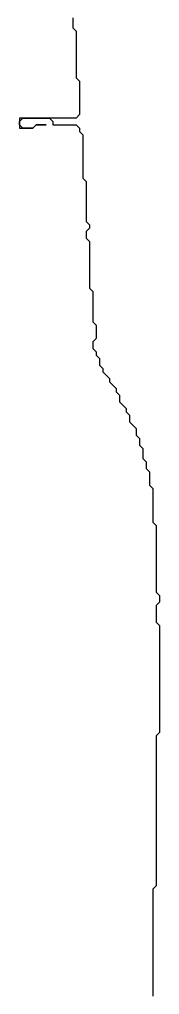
# Model space of a CAD drawing. Extents: x 166 to 207, y 344 to 490.
# Drawn here: x 168.25 to 173.5, y 380.31 to 416.81 of the extents above; entities that cross this region are included whole.
import ezdxf

# ---------------------------------------------------------------- set-up
doc = ezdxf.new("R2010")
doc.units = 0

msp = doc.modelspace()

# ---------------------------------------------------------------- linework, layer by layer
at = {"layer": 'contour_0'}
for p, q in [((170.25, 416.875), (170.25, 416.75)), ((170.25, 416.75), (170.25, 416.625)), ((170.25, 416.625), (170.25, 416.5)), ((170.25, 416.5), (170.375, 416.375)), ((170.375, 416.375), (170.375, 416.25)), ((170.375, 416.25), (170.375, 416.125)), ((170.375, 416.125), (170.375, 416)), ((170.375, 416), (170.375, 415.875)), ((170.375, 415.875), (170.375, 415.75)), ((170.375, 415.75), (170.375, 415.625)), ((170.375, 415.625), (170.375, 415.5)), ((170.375, 415.5), (170.375, 415.375)), ((170.375, 415.375), (170.375, 415.25)), ((170.375, 415.25), (170.375, 415.125)), ((170.375, 415.125), (170.375, 415)), ((170.375, 415), (170.375, 414.875)), ((170.375, 414.875), (170.375, 414.75)), ((170.375, 414.75), (170.375, 414.625)), ((170.375, 414.625), (170.5, 414.5)), ((170.5, 414.5), (170.5, 414.375)), ((170.5, 414.375), (170.5, 414.25)), ((170.5, 414.25), (170.5, 414.125)), ((170.5, 414.125), (170.5, 414)), ((170.5, 414), (170.5, 413.875)), ((170.5, 413.875), (170.5, 413.75)), ((170.5, 413.75), (170.5, 413.625)), ((170.5, 413.625), (170.5, 413.5)), ((170.5, 413.25), (170.375, 413.125)), ((170.5, 413.5), (170.5, 413.375)), ((170.5, 413.375), (170.5, 413.25)), ((168.375, 413.125), (168.25, 413.125)), ((168.25, 413.125), (168.25, 413)), ((168.25, 413), (168.375, 413.125)), ((168.25, 413), (168.25, 412.875)), ((168.25, 412.875), (168.25, 413)), ((168.25, 412.875), (168.25, 412.75)), ((168.375, 412.75), (168.25, 412.875)), ((168.5, 413.125), (168.375, 413.125)), ((168.375, 413.125), (168.5, 413.125)), ((168.625, 413.125), (168.5, 413.125)), ((168.5, 413.125), (168.625, 413.125)), ((168.75, 413.125), (168.625, 413.125)), ((168.625, 413.125), (168.75, 413.125)), ((168.875, 413.125), (168.75, 413.125)), ((168.75, 413.125), (168.875, 413.125)), ((168.75, 412.75), (168.875, 412.875)), ((168.875, 412.875), (168.75, 412.75)), ((169, 413.125), (168.875, 413.125)), ((168.875, 413.125), (169, 413.125)), ((168.875, 412.875), (169, 412.875)), ((169, 412.875), (168.875, 412.875)), ((169.125, 413.125), (169, 413.125)), ((169, 413.125), (169.125, 413.125)), ((169, 412.875), (169.125, 412.875)), ((169.125, 412.875), (169, 412.875)), ((169.25, 413.125), (169.125, 413.125)), ((169.125, 413.125), (169.25, 413.125)), ((169.125, 412.875), (169.25, 412.875)), ((169.25, 412.875), (169.125, 412.875)), ((169.375, 413.125), (169.25, 413.125)), ((169.25, 413.125), (169.375, 413.125)), ((169.5, 413.125), (169.375, 413.125)), ((169.375, 413.125), (169.5, 413)), ((169.625, 413.125), (169.5, 413.125)), ((169.5, 413), (169.5, 412.875)), ((169.5, 412.875), (169.625, 412.875)), ((169.75, 413.125), (169.625, 413.125)), ((169.625, 412.875), (169.75, 412.875)), ((169.875, 413.125), (169.75, 413.125)), ((169.75, 412.875), (169.875, 412.875)), ((170, 413.125), (169.875, 413.125)), ((169.875, 412.875), (170, 412.875)), ((170.125, 413.125), (170, 413.125)), ((170, 412.875), (170.125, 412.875)), ((170.25, 413.125), (170.125, 413.125)), ((170.125, 412.875), (170.25, 412.875)), ((170.375, 413.125), (170.25, 413.125)), ((170.25, 412.875), (170.375, 412.875)), ((170.375, 412.875), (170.5, 412.75)), ((168.25, 412.75), (168.375, 412.75)), ((168.375, 412.75), (168.5, 412.75)), ((168.5, 412.75), (168.375, 412.75)), ((168.5, 412.75), (168.625, 412.75)), ((168.625, 412.75), (168.5, 412.75)), ((168.625, 412.75), (168.75, 412.75)), ((168.75, 412.75), (168.625, 412.75)), ((170.5, 412.75), (170.5, 412.625)), ((170.5, 412.625), (170.625, 412.5)), ((170.625, 412.5), (170.625, 412.375)), ((170.625, 412.375), (170.625, 412.25)), ((170.625, 412.25), (170.625, 412.125)), ((170.625, 412.125), (170.625, 412)), ((170.625, 412), (170.625, 411.875)), ((170.625, 411.875), (170.625, 411.75)), ((170.625, 411.75), (170.625, 411.625)), ((170.625, 411.625), (170.625, 411.5)), ((170.625, 411.5), (170.625, 411.375)), ((170.625, 411.375), (170.625, 411.25)), ((170.625, 411.25), (170.625, 411.125)), ((170.625, 411.125), (170.625, 411)), ((170.625, 411), (170.625, 410.875)), ((170.625, 410.875), (170.75, 410.75)), ((170.75, 410.75), (170.75, 410.625)), ((170.75, 410.625), (170.75, 410.5)), ((170.75, 410.5), (170.75, 410.375)), ((170.75, 410.375), (170.75, 410.25)), ((170.75, 410.25), (170.75, 410.125)), ((170.75, 410.125), (170.75, 410)), ((170.75, 410), (170.75, 409.875)), ((170.75, 409.875), (170.75, 409.75)), ((170.75, 409.75), (170.75, 409.625)), ((170.75, 409.625), (170.75, 409.5)), ((170.75, 409.5), (170.75, 409.375)), ((170.75, 409.375), (170.75, 409.25)), ((170.75, 409.25), (170.875, 409.125)), ((170.875, 409), (170.75, 408.875)), ((170.75, 408.875), (170.75, 408.75)), ((170.875, 409.125), (170.875, 409)), ((170.75, 408.75), (170.75, 408.625)), ((170.75, 408.625), (170.875, 408.5)), ((170.875, 408.5), (170.875, 408.375)), ((170.875, 408.375), (170.875, 408.25)), ((170.875, 408.25), (170.875, 408.125)), ((170.875, 408.125), (170.875, 408)), ((170.875, 408), (170.875, 407.875)), ((170.875, 407.875), (170.875, 407.75)), ((170.875, 407.75), (170.875, 407.625)), ((170.875, 407.625), (170.875, 407.5)), ((170.875, 407.5), (170.875, 407.375)), ((170.875, 407.375), (170.875, 407.25)), ((170.875, 407.25), (170.875, 407.125)), ((170.875, 407.125), (170.875, 407)), ((170.875, 407), (170.875, 406.875)), ((170.875, 406.875), (170.875, 406.75)), ((170.875, 406.75), (171, 406.625)), ((171, 406.625), (171, 406.5)), ((171, 406.5), (171, 406.375)), ((171, 406.375), (171, 406.25)), ((171, 406.25), (171, 406.125)), ((171, 406.125), (171, 406)), ((171, 406), (171, 405.875)), ((171, 405.875), (171, 405.75)), ((171, 405.75), (171, 405.625)), ((171, 405.625), (171, 405.5)), ((171, 405.5), (171.125, 405.375)), ((171.125, 405.375), (171.125, 405.25)), ((171.125, 405.25), (171.125, 405.125)), ((171.125, 404.875), (171, 404.75)), ((171.125, 405.125), (171.125, 405)), ((171.125, 405), (171.125, 404.875)), ((171, 404.75), (171, 404.625)), ((171, 404.625), (171, 404.5)), ((171, 404.5), (171.125, 404.375)), ((171.125, 404.375), (171.125, 404.25)), ((171.125, 404.25), (171.25, 404.125)), ((171.25, 404.125), (171.25, 404)), ((171.25, 404), (171.25, 403.875)), ((171.25, 403.875), (171.375, 403.75)), ((171.375, 403.75), (171.375, 403.625)), ((171.375, 403.625), (171.5, 403.5)), ((171.5, 403.5), (171.625, 403.375)), ((171.625, 403.375), (171.625, 403.25)), ((171.625, 403.25), (171.75, 403.125)), ((171.75, 403.125), (171.875, 403)), ((171.875, 403), (171.875, 402.875)), ((171.875, 402.875), (172, 402.75)), ((172, 402.75), (172, 402.625)), ((172, 402.625), (172, 402.5)), ((172, 402.5), (172.125, 402.375)), ((172.125, 402.375), (172.25, 402.25)), ((172.25, 402.25), (172.25, 402.125)), ((172.25, 402.125), (172.375, 402)), ((172.375, 402), (172.375, 401.875)), ((172.375, 401.875), (172.375, 401.75)), ((172.375, 401.75), (172.5, 401.625)), ((172.5, 401.625), (172.625, 401.5)), ((172.625, 401.5), (172.625, 401.375)), ((172.625, 401.375), (172.625, 401.25)), ((172.625, 401.25), (172.75, 401.125)), ((172.75, 401.125), (172.75, 401)), ((172.75, 401), (172.75, 400.875)), ((172.75, 400.875), (172.875, 400.75)), ((172.875, 400.75), (172.875, 400.625)), ((172.875, 400.625), (172.875, 400.5)), ((172.875, 400.5), (172.875, 400.375)), ((172.875, 400.375), (173, 400.25)), ((173, 400.25), (173, 400.125)), ((173, 400.125), (173, 400)), ((173, 400), (173.125, 399.875)), ((173.125, 399.875), (173.125, 399.75)), ((173.125, 399.75), (173.125, 399.625)), ((173.125, 399.625), (173.125, 399.5)), ((173.125, 399.5), (173.125, 399.375)), ((173.125, 399.375), (173.25, 399.25)), ((173.25, 399.25), (173.25, 399.125)), ((173.25, 399.125), (173.25, 399)), ((173.25, 399), (173.25, 398.875)), ((173.25, 398.875), (173.25, 398.75)), ((173.25, 398.75), (173.25, 398.625)), ((173.25, 398.625), (173.25, 398.5)), ((173.25, 398.5), (173.25, 398.375)), ((173.25, 398.375), (173.25, 398.25)), ((173.25, 398.25), (173.25, 398.125)), ((173.25, 398.125), (173.25, 398)), ((173.25, 398), (173.375, 397.875)), ((173.375, 397.875), (173.375, 397.75)), ((173.375, 397.75), (173.375, 397.625)), ((173.375, 397.625), (173.375, 397.5)), ((173.375, 397.5), (173.375, 397.375)), ((173.375, 397.375), (173.375, 397.25)), ((173.375, 397.25), (173.375, 397.125)), ((173.375, 397.125), (173.375, 397)), ((173.375, 397), (173.375, 396.875)), ((173.375, 396.875), (173.375, 396.75)), ((173.375, 396.75), (173.375, 396.625)), ((173.375, 396.625), (173.375, 396.5)), ((173.375, 396.5), (173.375, 396.375)), ((173.375, 396.375), (173.375, 396.25)), ((173.375, 396.25), (173.375, 396.125)), ((173.375, 396.125), (173.375, 396)), ((173.375, 396), (173.375, 395.875)), ((173.375, 395.875), (173.375, 395.75)), ((173.375, 395.75), (173.375, 395.625)), ((173.375, 395.625), (173.375, 395.5)), ((173.375, 395.5), (173.375, 395.375)), ((173.375, 395.375), (173.5, 395.25)), ((173.5, 395), (173.375, 394.875)), ((173.5, 395.25), (173.5, 395.125)), ((173.5, 395.125), (173.5, 395)), ((173.375, 394.875), (173.375, 394.75)), ((173.375, 394.75), (173.375, 394.625)), ((173.375, 394.625), (173.375, 394.5)), ((173.375, 394.5), (173.375, 394.375)), ((173.375, 394.375), (173.375, 394.25)), ((173.375, 394.25), (173.5, 394.125)), ((173.5, 394.125), (173.5, 394)), ((173.5, 394), (173.5, 393.875)), ((173.5, 393.875), (173.5, 393.75)), ((173.5, 393.75), (173.5, 393.625)), ((173.5, 393.625), (173.5, 393.5)), ((173.5, 393.5), (173.5, 393.375)), ((173.5, 393.375), (173.5, 393.25)), ((173.5, 393.25), (173.5, 393.125)), ((173.5, 393.125), (173.5, 393)), ((173.5, 393), (173.5, 392.875)), ((173.5, 392.875), (173.5, 392.75)), ((173.5, 392.75), (173.5, 392.625)), ((173.5, 392.625), (173.5, 392.5)), ((173.5, 392.5), (173.5, 392.375)), ((173.5, 392.375), (173.5, 392.25)), ((173.5, 392.25), (173.5, 392.125)), ((173.5, 392.125), (173.5, 392)), ((173.5, 392), (173.5, 391.875)), ((173.5, 391.875), (173.5, 391.75)), ((173.5, 391.75), (173.5, 391.625)), ((173.5, 391.625), (173.5, 391.5)), ((173.5, 391.5), (173.5, 391.375)), ((173.5, 391.375), (173.5, 391.25)), ((173.5, 391.25), (173.5, 391.125)), ((173.5, 391.125), (173.5, 391)), ((173.5, 391), (173.5, 390.875)), ((173.5, 390.875), (173.5, 390.75)), ((173.5, 390.75), (173.5, 390.625)), ((173.5, 390.625), (173.5, 390.5)), ((173.5, 390.5), (173.5, 390.375)), ((173.5, 390.375), (173.5, 390.25)), ((173.5, 390.25), (173.5, 390.125)), ((173.5, 390.125), (173.375, 390)), ((173.375, 390), (173.375, 389.875)), ((173.375, 389.875), (173.375, 389.75)), ((173.375, 389.75), (173.375, 389.625)), ((173.375, 389.625), (173.375, 389.5)), ((173.375, 389.5), (173.375, 389.375)), ((173.375, 389.375), (173.375, 389.25)), ((173.375, 389.25), (173.375, 389.125)), ((173.375, 389.125), (173.375, 389)), ((173.375, 389), (173.375, 388.875)), ((173.375, 388.875), (173.375, 388.75)), ((173.375, 388.75), (173.375, 388.625)), ((173.375, 388.625), (173.375, 388.5)), ((173.375, 388.5), (173.375, 388.375)), ((173.375, 388.375), (173.375, 388.25)), ((173.375, 388.25), (173.375, 388.125)), ((173.375, 388.125), (173.375, 388)), ((173.375, 388), (173.375, 387.875)), ((173.375, 387.875), (173.375, 387.75)), ((173.375, 387.75), (173.375, 387.625)), ((173.375, 387.625), (173.375, 387.5)), ((173.375, 387.5), (173.375, 387.375)), ((173.375, 387.375), (173.375, 387.25)), ((173.375, 387.25), (173.375, 387.125)), ((173.375, 387.125), (173.375, 387)), ((173.375, 387), (173.375, 386.875)), ((173.375, 386.875), (173.375, 386.75)), ((173.375, 386.75), (173.375, 386.625)), ((173.375, 386.625), (173.375, 386.5)), ((173.375, 386.5), (173.375, 386.375)), ((173.375, 386.375), (173.375, 386.25)), ((173.375, 386.25), (173.375, 386.125)), ((173.375, 386.125), (173.375, 386)), ((173.375, 386), (173.375, 385.875)), ((173.375, 385.875), (173.375, 385.75)), ((173.375, 385.75), (173.375, 385.625)), ((173.375, 385.625), (173.375, 385.5)), ((173.375, 385.5), (173.375, 385.375)), ((173.375, 385.375), (173.375, 385.25)), ((173.375, 385.25), (173.375, 385.125)), ((173.375, 385.125), (173.375, 385)), ((173.375, 385), (173.375, 384.875)), ((173.375, 384.875), (173.375, 384.75)), ((173.375, 384.75), (173.375, 384.625)), ((173.375, 384.375), (173.25, 384.25)), ((173.375, 384.625), (173.375, 384.5)), ((173.375, 384.5), (173.375, 384.375)), ((173.25, 384.25), (173.25, 384.125)), ((173.25, 384.125), (173.25, 384)), ((173.25, 384), (173.25, 383.875)), ((173.25, 383.875), (173.25, 383.75)), ((173.25, 383.75), (173.25, 383.625)), ((173.25, 383.625), (173.25, 383.5)), ((173.25, 383.5), (173.25, 383.375)), ((173.25, 383.375), (173.25, 383.25)), ((173.25, 383.25), (173.25, 383.125)), ((173.25, 383.125), (173.25, 383)), ((173.25, 383), (173.25, 382.875)), ((173.25, 382.875), (173.25, 382.75)), ((173.25, 382.75), (173.25, 382.625)), ((173.25, 382.625), (173.25, 382.5)), ((173.25, 382.5), (173.25, 382.375)), ((173.25, 382.375), (173.25, 382.25)), ((173.25, 382.25), (173.25, 382.125)), ((173.25, 382.125), (173.25, 382)), ((173.25, 382), (173.25, 381.875)), ((173.25, 381.875), (173.25, 381.75)), ((173.25, 381.75), (173.25, 381.625)), ((173.25, 381.625), (173.25, 381.5)), ((173.25, 381.5), (173.25, 381.375)), ((173.25, 381.375), (173.25, 381.25)), ((173.25, 381.25), (173.25, 381.125)), ((173.25, 381.125), (173.25, 381)), ((173.25, 381), (173.25, 380.875)), ((173.25, 380.875), (173.25, 380.75)), ((173.25, 380.75), (173.25, 380.625)), ((173.25, 380.625), (173.25, 380.5)), ((173.25, 380.5), (173.25, 380.375)), ((173.25, 380.375), (173.25, 380.25))]:
    msp.add_line(p, q, dxfattribs=at)

doc.saveas('drawing.dxf')
